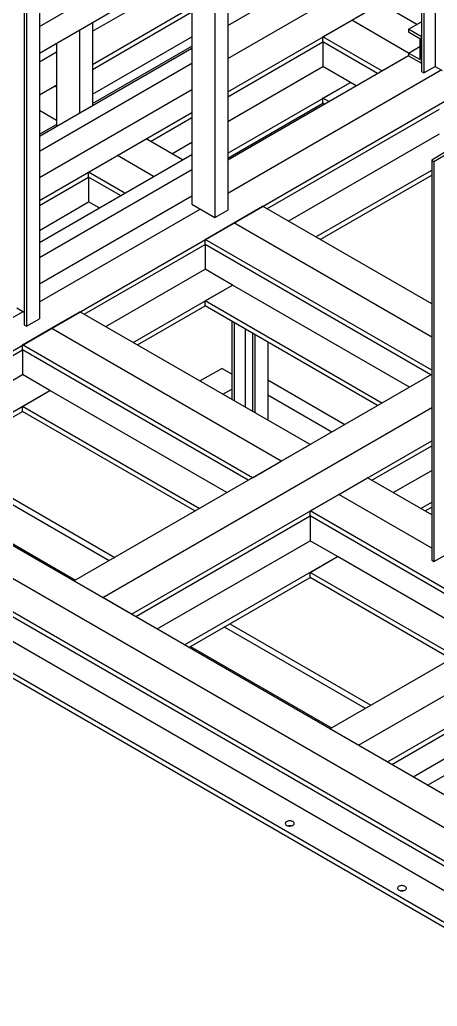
# Model space of a CAD drawing. Header units: millimetres. Extents: x 0 to 16187, y -20471 to 6290.
# Drawn here: x 7277.2 to 7328.6, y 2757.5 to 2878.7 of the extents above; entities that cross this region are included whole.
import ezdxf

# ---------------------------------------------------------------- set-up
doc = ezdxf.new("R2010")
doc.units = ezdxf.units.MM

msp = doc.modelspace()

# ---------------------------------------------------------------- linework, layer by layer
at = {"color": 7, "linetype": 'Continuous', "lineweight": 25}
for p, q in [((7328.30079, 2922.15623), (7328.30079, 2872.95965)), ((7326.63909, 2921.52351), (7326.63909, 2872.32693)), ((7326.92193, 2921.36023), (7326.92193, 2872.16365)), ((7298.39018, 2905.21576), (7298.39018, 2856.01918)), ((7302.80959, 2904.5014), (7302.80959, 2855.30482)), ((7301.2186, 2903.58294), (7301.2186, 2854.38636)), ((7255.61022, 2826.057), (7383.91474, 2900.12563)), ((7279.65185, 2891.13272), (7279.65185, 2841.93614)), ((7277.77801, 2890.37754), (7277.77801, 2841.18096)), ((7278.06086, 2890.21426), (7278.06086, 2841.01768)), ((7279.65185, 2877.8634), (7298.39018, 2888.68081)), ((7302.80959, 2873.91892), (7325.54506, 2887.04383)), ((7279.65185, 2874.59724), (7298.39018, 2885.41465)), ((7286.15723, 2877.28661), (7298.39018, 2884.34854)), ((7302.80959, 2869.83688), (7326.63909, 2883.59336)), ((7302.80959, 2878.00097), (7309.98673, 2882.14424)), ((7286.15723, 2873.20457), (7298.39018, 2880.2665)), ((7286.15723, 2872.59216), (7298.39018, 2879.65409)), ((7318.04774, 2878.63368), (7321.58328, 2880.6747)), ((7326.03745, 2878.10336), (7321.58328, 2880.6747)), ((7314.51221, 2876.59266), (7318.04774, 2878.63368)), ((7325.0481, 2874.59246), (7318.04774, 2878.63368)), ((7325.0481, 2877.53223), (7326.63909, 2878.45069)), ((7284.56624, 2877.43426), (7284.56624, 2867.2272)), ((7286.15723, 2878.35272), (7286.15723, 2868.14566)), ((7326.63909, 2876.61377), (7325.0481, 2877.53223)), ((7325.0481, 2877.53223), (7325.0481, 2877.20561)), ((7325.0481, 2877.20561), (7326.42696, 2876.40961)), ((7286.15723, 2869.54991), (7298.39018, 2876.61184)), ((7302.80959, 2869.22448), (7314.51221, 2875.98026)), ((7321.76005, 2872.40857), (7314.51221, 2876.59266)), ((7314.51221, 2875.98026), (7314.51221, 2876.59266)), ((7321.22964, 2872.10237), (7314.51221, 2875.98026)), ((7314.51221, 2875.98026), (7314.51221, 2872.93801)), ((7326.42696, 2876.40961), (7326.42696, 2873.79668)), ((7326.63909, 2873.3476), (7326.63909, 2876.61377)), ((7279.65185, 2864.39018), (7298.39018, 2875.20759)), ((7281.73781, 2875.80144), (7281.73781, 2865.63238)), ((7286.15723, 2868.38776), (7298.39018, 2875.44969)), ((7325.0481, 2874.59268), (7326.42696, 2875.38868)), ((7279.65185, 2873.53113), (7281.73781, 2874.73533)), ((7302.80959, 2861.4687), (7325.0481, 2874.30672)), ((7321.76005, 2872.40857), (7325.0481, 2874.30672)), ((7325.0481, 2874.59268), (7325.0481, 2874.26606)), ((7326.42696, 2873.79668), (7325.0481, 2874.59268)), ((7325.0481, 2874.26606), (7326.63909, 2873.3476)), ((7279.65185, 2862.55326), (7298.39018, 2873.37067)), ((7302.80959, 2866.18223), (7314.51221, 2872.93801)), ((7302.80959, 2857.38666), (7329.04325, 2872.53103)), ((7317.88864, 2870.98883), (7314.51221, 2872.93801)), ((7326.63909, 2872.32693), (7326.92193, 2872.16365)), ((7326.92193, 2872.16365), (7328.30079, 2872.95965)), ((7328.30079, 2872.95965), (7329.18468, 2872.44939)), ((7279.65185, 2869.44909), (7281.73781, 2870.65329)), ((7279.65185, 2869.44909), (7281.52568, 2870.53083)), ((7279.65185, 2859.2871), (7298.39018, 2870.10451)), ((7281.73781, 2870.40837), (7281.52568, 2870.53083)), ((7302.80959, 2862.28388), (7317.88864, 2870.98883)), ((7314.51221, 2869.03966), (7317.88864, 2870.98883)), ((7318.59469, 2870.58124), (7317.88864, 2870.98883)), ((7314.51221, 2868.42725), (7314.51221, 2869.03966)), ((7315.21825, 2868.63207), (7314.51221, 2869.03966)), ((7281.73781, 2866.32633), (7279.65185, 2867.53053)), ((7302.80959, 2861.67148), (7314.51221, 2868.42725)), ((7307.61801, 2855.46805), (7328.83112, 2867.71412)), ((7314.68784, 2868.32587), (7314.51221, 2868.42725)), ((7279.65185, 2856.4682), (7298.39018, 2867.28561)), ((7293.29909, 2863.73418), (7298.39018, 2866.6732)), ((7279.65185, 2864.63228), (7281.73781, 2865.83648)), ((7281.73781, 2865.63238), (7281.77072, 2865.61338)), ((7289.23314, 2861.99937), (7292.76868, 2864.04039)), ((7297.22285, 2861.46905), (7292.76868, 2864.04039)), ((7310.25295, 2853.94693), (7328.83112, 2864.67188)), ((7295.93404, 2862.21306), (7298.39018, 2863.63096)), ((7279.65185, 2851.32553), (7298.39018, 2862.14293)), ((7285.69761, 2859.95835), (7289.23314, 2861.99937)), ((7293.68731, 2859.42803), (7289.23314, 2861.99937)), ((7329.46752, 2862.37475), (7327.87653, 2861.45629)), ((7327.87653, 2861.45629), (7328.15937, 2861.293)), ((7327.87653, 2861.45629), (7327.87653, 2812.2597)), ((7328.15937, 2861.293), (7329.53823, 2862.089)), ((7279.65185, 2849.48861), (7298.39018, 2860.30602)), ((7313.62939, 2851.99775), (7327.87653, 2860.22245)), ((7328.15937, 2861.293), (7328.15937, 2812.09642)), ((7279.65185, 2855.8558), (7285.69761, 2859.34594)), ((7285.69761, 2859.34594), (7285.69761, 2859.95835)), ((7290.15178, 2857.38701), (7285.69761, 2859.95835)), ((7289.62136, 2857.08081), (7285.69761, 2859.34594)), ((7285.69761, 2859.34594), (7285.69761, 2856.30369)), ((7314.15981, 2851.69155), (7327.87653, 2859.61005)), ((7279.65185, 2846.22245), (7298.39018, 2857.03985)), ((7279.65185, 2852.81355), (7285.69761, 2856.30369)), ((7279.65185, 2844.01798), (7299.41548, 2855.42728)), ((7286.98641, 2855.55968), (7285.69761, 2856.30369)), ((7298.39018, 2856.01918), (7301.2186, 2854.38636)), ((7303.55205, 2853.73323), (7307.08759, 2855.77425)), ((7327.87653, 2843.77306), (7307.08759, 2855.77425)), ((7301.2186, 2854.38636), (7302.80959, 2855.30482)), ((7300.01652, 2851.69221), (7303.55205, 2853.73323)), ((7327.87653, 2839.69101), (7303.55205, 2853.73323)), ((7285.16736, 2842.50757), (7300.01652, 2851.07981)), ((7327.87653, 2835.60897), (7300.01652, 2851.69221)), ((7300.01652, 2851.07981), (7300.01652, 2851.69221)), ((7327.77038, 2835.05785), (7300.01652, 2851.07981)), ((7300.01652, 2851.07981), (7300.01652, 2848.03756)), ((7396.50124, 2744.72234), (7217.37342, 2848.13063)), ((7287.80231, 2840.98645), (7300.01652, 2848.03756)), ((7303.39296, 2846.08839), (7300.01652, 2848.03756)), ((7429.68223, 2721.48533), (7213.83788, 2846.08961)), ((7291.17875, 2839.03727), (7303.39296, 2846.08839)), ((7300.01652, 2844.13921), (7303.39296, 2846.08839)), ((7325.13543, 2833.53672), (7303.39296, 2846.08839)), ((7426.14669, 2719.4443), (7210.30235, 2844.04859)), ((7426.14669, 2718.8319), (7210.30235, 2843.43619)), ((7276.89413, 2843.28321), (7277.77801, 2842.77296)), ((7291.70917, 2838.73107), (7300.01652, 2843.52681)), ((7321.75899, 2831.58755), (7300.01652, 2844.13921)), ((7300.01652, 2843.52681), (7300.01652, 2844.13921)), ((7321.22858, 2831.28135), (7300.01652, 2843.52681)), ((7252.07468, 2828.09802), (7277.63659, 2842.8546)), ((7281.10141, 2840.77276), (7284.63695, 2842.81378)), ((7312.92122, 2826.48561), (7284.63695, 2842.81378)), ((7277.77801, 2841.18096), (7278.06086, 2841.01768)), ((7278.06086, 2841.01768), (7279.65185, 2841.93614)), ((7303.30457, 2841.62866), (7303.30457, 2832.03719)), ((7303.58741, 2841.46538), (7303.58741, 2831.87391)), ((7277.56588, 2838.73174), (7281.10141, 2840.77276)), ((7309.38569, 2824.44459), (7281.10141, 2840.77276)), ((7304.96627, 2840.66938), (7304.96627, 2831.07791)), ((7305.85015, 2840.15912), (7305.85015, 2830.56765)), ((7306.13299, 2839.99584), (7306.13299, 2830.40437)), ((7426.14669, 2715.78965), (7213.67878, 2838.44476)), ((7305.85015, 2822.40357), (7277.56588, 2838.73174)), ((7277.56588, 2838.11933), (7277.56588, 2838.73174)), ((7307.72398, 2839.07738), (7307.72398, 2829.48591)), ((7256.14063, 2825.7508), (7277.56588, 2838.11933)), ((7305.31974, 2822.09737), (7277.56588, 2838.11933)), ((7277.56588, 2838.11933), (7277.56588, 2835.07708)), ((7426.14669, 2711.8913), (7210.30235, 2836.49559)), ((7426.14669, 2711.2789), (7210.30235, 2835.88318)), ((7258.77558, 2824.22967), (7277.56588, 2835.07708)), ((7280.94232, 2833.12791), (7277.56588, 2835.07708)), ((7283.89449, 2809.72884), (7327.87653, 2835.11913)), ((7299.38352, 2834.30076), (7302.06713, 2835.84998)), ((7303.30457, 2835.13562), (7302.06713, 2835.84998)), ((7307.72398, 2834.42127), (7317.19583, 2828.95329)), ((7262.15202, 2822.2805), (7280.94232, 2833.12791)), ((7277.56588, 2831.17873), (7280.94232, 2833.12791)), ((7302.68479, 2820.57625), (7280.94232, 2833.12791)), ((7302.21194, 2832.66795), (7303.30457, 2833.29871)), ((7307.72398, 2832.58435), (7315.60483, 2828.03483)), ((7277.56588, 2830.56633), (7277.56588, 2831.17873)), ((7299.30835, 2818.62707), (7277.56588, 2831.17873)), ((7262.68243, 2821.9743), (7277.56588, 2830.56633)), ((7298.77793, 2818.32087), (7277.56588, 2830.56633)), ((7287.43002, 2807.68782), (7327.87653, 2831.03709)), ((7290.96555, 2805.6468), (7327.87653, 2826.95505)), ((7309.38569, 2824.44459), (7312.92122, 2826.48561)), ((7320.5227, 2822.09737), (7327.87653, 2826.34264)), ((7267.02827, 2824.48309), (7288.24033, 2812.23764)), ((7267.70013, 2824.87095), (7288.91219, 2812.62549)), ((7305.85015, 2822.40357), (7309.38569, 2824.44459)), ((7323.15765, 2820.57625), (7327.87653, 2823.30039)), ((7262.87251, 2822.08403), (7284.08457, 2809.83857)), ((7316.45675, 2820.36255), (7319.99229, 2822.40357)), ((7327.87653, 2817.8521), (7319.99229, 2822.40357)), ((7312.92122, 2818.32153), (7316.45675, 2820.36255)), ((7327.87653, 2813.77006), (7316.45675, 2820.36255)), ((7326.53409, 2818.62707), (7327.87653, 2819.40205)), ((7337.3164, 2804.23849), (7312.92122, 2818.32153)), ((7312.92122, 2817.70913), (7312.92122, 2818.32153)), ((7327.0645, 2818.32087), (7327.87653, 2818.78964)), ((7291.49597, 2805.34059), (7312.92122, 2817.70913)), ((7336.78599, 2803.93229), (7312.92122, 2817.70913)), ((7312.92122, 2817.70913), (7312.92122, 2814.66688)), ((7294.13092, 2803.81947), (7312.92122, 2814.66688)), ((7316.29765, 2812.7177), (7312.92122, 2814.66688)), ((7297.50735, 2801.8703), (7316.29765, 2812.7177)), ((7312.92122, 2810.76853), (7316.29765, 2812.7177)), ((7334.15104, 2802.41117), (7316.29765, 2812.7177)), ((7327.87653, 2812.2597), (7328.15937, 2812.09642)), ((7328.15937, 2812.09642), (7329.53823, 2812.89242)), ((7330.7746, 2800.46199), (7312.92122, 2810.76853)), ((7312.92122, 2810.15612), (7312.92122, 2810.76853)), ((7287.43002, 2807.68782), (7283.89449, 2809.72884)), ((7298.03777, 2801.56409), (7312.92122, 2810.15612)), ((7330.24419, 2800.15579), (7312.92122, 2810.15612)), ((7315.36074, 2791.56376), (7345.16529, 2808.76956)), ((7290.96555, 2805.6468), (7287.43002, 2807.68782)), ((7303.05547, 2804.46075), (7320.37844, 2794.46041)), ((7318.89627, 2789.52274), (7345.16529, 2804.68752)), ((7302.38361, 2804.07289), (7319.70658, 2794.07256)), ((7322.43181, 2787.48172), (7347.71087, 2802.07501)), ((7298.22785, 2801.67382), (7315.55082, 2791.67349)), ((7322.96222, 2787.17551), (7344.38747, 2799.54405)), ((7327.38155, 2784.62429), (7352.44863, 2799.0952)), ((7325.59717, 2785.65439), (7344.38747, 2796.5018)), ((7318.89627, 2789.52274), (7315.36074, 2791.56376)), ((7322.43181, 2787.48172), (7318.89627, 2789.52274)), ((7330.91709, 2782.58327), (7327.38155, 2784.62429))]:
    msp.add_line(p, q, dxfattribs=at)
at = {"color": 7, "linetype": 'Continuous', "lineweight": 25, "flags": 128}
for points in [[(7310.81758, 2780.14302), (7310.74188, 2780.1795), (7310.65613, 2780.20759), (7310.56306, 2780.22639), (7310.46567, 2780.2353), (7310.36709, 2780.23402), (7310.27049, 2780.2226), (7310.17897, 2780.20141), (7310.09548, 2780.17113), (7310.0227, 2780.13272), (7309.96297, 2780.08743), (7309.91821, 2780.03671), (7309.88985, 2779.9822), (7309.87881, 2779.92563), (7309.88544, 2779.86884), (7309.90953, 2779.81364), (7309.95031, 2779.76182), (7310.00646, 2779.71503), (7310.07619, 2779.67477), (7310.15724, 2779.64236), (7310.24701, 2779.61882), (7310.34263, 2779.60491), (7310.44101, 2779.60108), (7310.53899, 2779.60745), (7310.63343, 2779.62382), (7310.72129, 2779.64967), (7310.79974, 2779.68415), (7310.86626, 2779.72617), (7310.91872, 2779.77436), (7310.95543, 2779.82719), (7310.97521, 2779.88296), (7310.97742, 2779.93987), (7310.962, 2779.99609), (7310.92943, 2780.04982), (7310.88077, 2780.09932), (7310.81758, 2780.14302)], [(7324.60616, 2772.18304), (7324.53047, 2772.21952), (7324.44471, 2772.24761), (7324.35164, 2772.26641), (7324.25425, 2772.27532), (7324.15567, 2772.27404), (7324.05907, 2772.26262), (7323.96756, 2772.24143), (7323.88407, 2772.21115), (7323.81129, 2772.17274), (7323.75155, 2772.12745), (7323.70679, 2772.07674), (7323.67843, 2772.02222), (7323.66739, 2771.96565), (7323.67402, 2771.90886), (7323.69811, 2771.85366), (7323.73889, 2771.80184), (7323.79505, 2771.75505), (7323.86477, 2771.7148), (7323.94582, 2771.68238), (7324.0356, 2771.65884), (7324.13121, 2771.64493), (7324.22959, 2771.6411), (7324.32757, 2771.64747), (7324.42201, 2771.66385), (7324.50987, 2771.68969), (7324.58832, 2771.72417), (7324.65484, 2771.76619), (7324.7073, 2771.81438), (7324.74401, 2771.86721), (7324.76379, 2771.92298), (7324.766, 2771.97989), (7324.75058, 2772.03611), (7324.71801, 2772.08984), (7324.66935, 2772.13935), (7324.60616, 2772.18304)]]:
    msp.add_lwpolyline(points, dxfattribs=at)
at = {"color": 7, "linetype": 'Continuous', "lineweight": 25}
for centre in [(7310.42867, 2778.6863), (7324.21725, 2770.72632)]:
    msp.add_arc(centre, 0.93736, 81.0727182, 98.9272818, dxfattribs=at)

doc.saveas('drawing.dxf')
